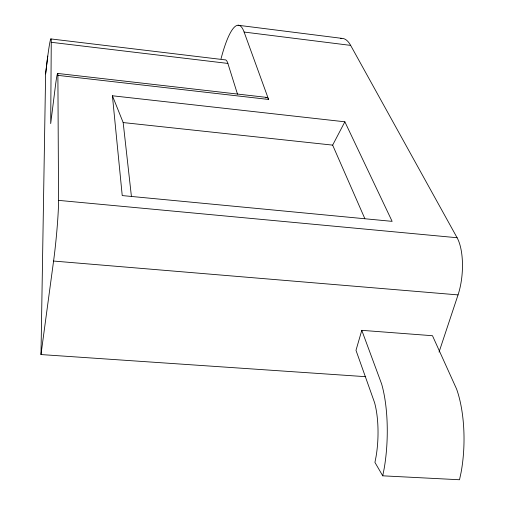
<?xml version="1.0" encoding="UTF-8"?>
<svg xmlns="http://www.w3.org/2000/svg" width="505" height="505" viewBox="0 0 505 505"><rect width="100%" height="100%" fill="white"/><g stroke="black" fill="none" stroke-linecap="round" stroke-linejoin="round"><path stroke-width="0.76" d="M237.501 94.157L227.881 63.428L51.258 42.3L50.702 123.592L55.424 85.869A21.62 1.048 -84.1 0 1 57.892 75.371L268.591 99.453L244.111 32.049L350.647 45.393L457.101 237.735A40.419 15.598 -85.8 0 1 458.041 294.895L439.047 352.073M365.734 376.692L40.981 354.56L45.62 73.907A43.544 1.742 -84.1 0 1 47.685 56.705L48.341 51.87A43.544 1.742 -84.1 0 1 51.258 42.3M45.62 73.907L47.767 56.074M40.981 354.56L53.58 261.047A43.215 2.544 -84.5 0 0 58.548 200.371L57.892 75.371M382.74 475.824L384.191 468.451A75.201 23.861 -88.4 0 0 381.628 383.97L361.795 330.333L432.482 335.718L456.577 388.995A74.292 27.851 -89.3 0 1 461.071 472.484L459.512 479.75L382.74 475.824L374.931 462.397L376.067 456.552A48.764 15.459 -88.4 0 0 374.558 402.599L355.987 350.325L361.795 330.333M364.85 218.646L332.65 145.124L344.865 121.8L112.413 95.773L122.229 195.574L392.132 221.36L344.865 121.8M53.58 261.047L458.041 294.895M58.548 200.371L457.101 237.735M112.413 95.773L123.169 122.563L332.65 145.124M57.684 73.446L267.025 97.44M50.828 38.923L224.782 59.83A42.3 7.834 -83.6 0 1 227.881 63.428M238.063 25.25L341.79 38.348M123.169 122.563L131.439 196.634M221.02 58.814A89.48 17.252 -83.7 0 1 244.111 32.049M265.756 97.856A20.875 4.659 -83.6 0 1 268.591 99.453M340.484 38.456A87.908 24.543 -83.4 0 1 350.647 45.393"/></g></svg>
